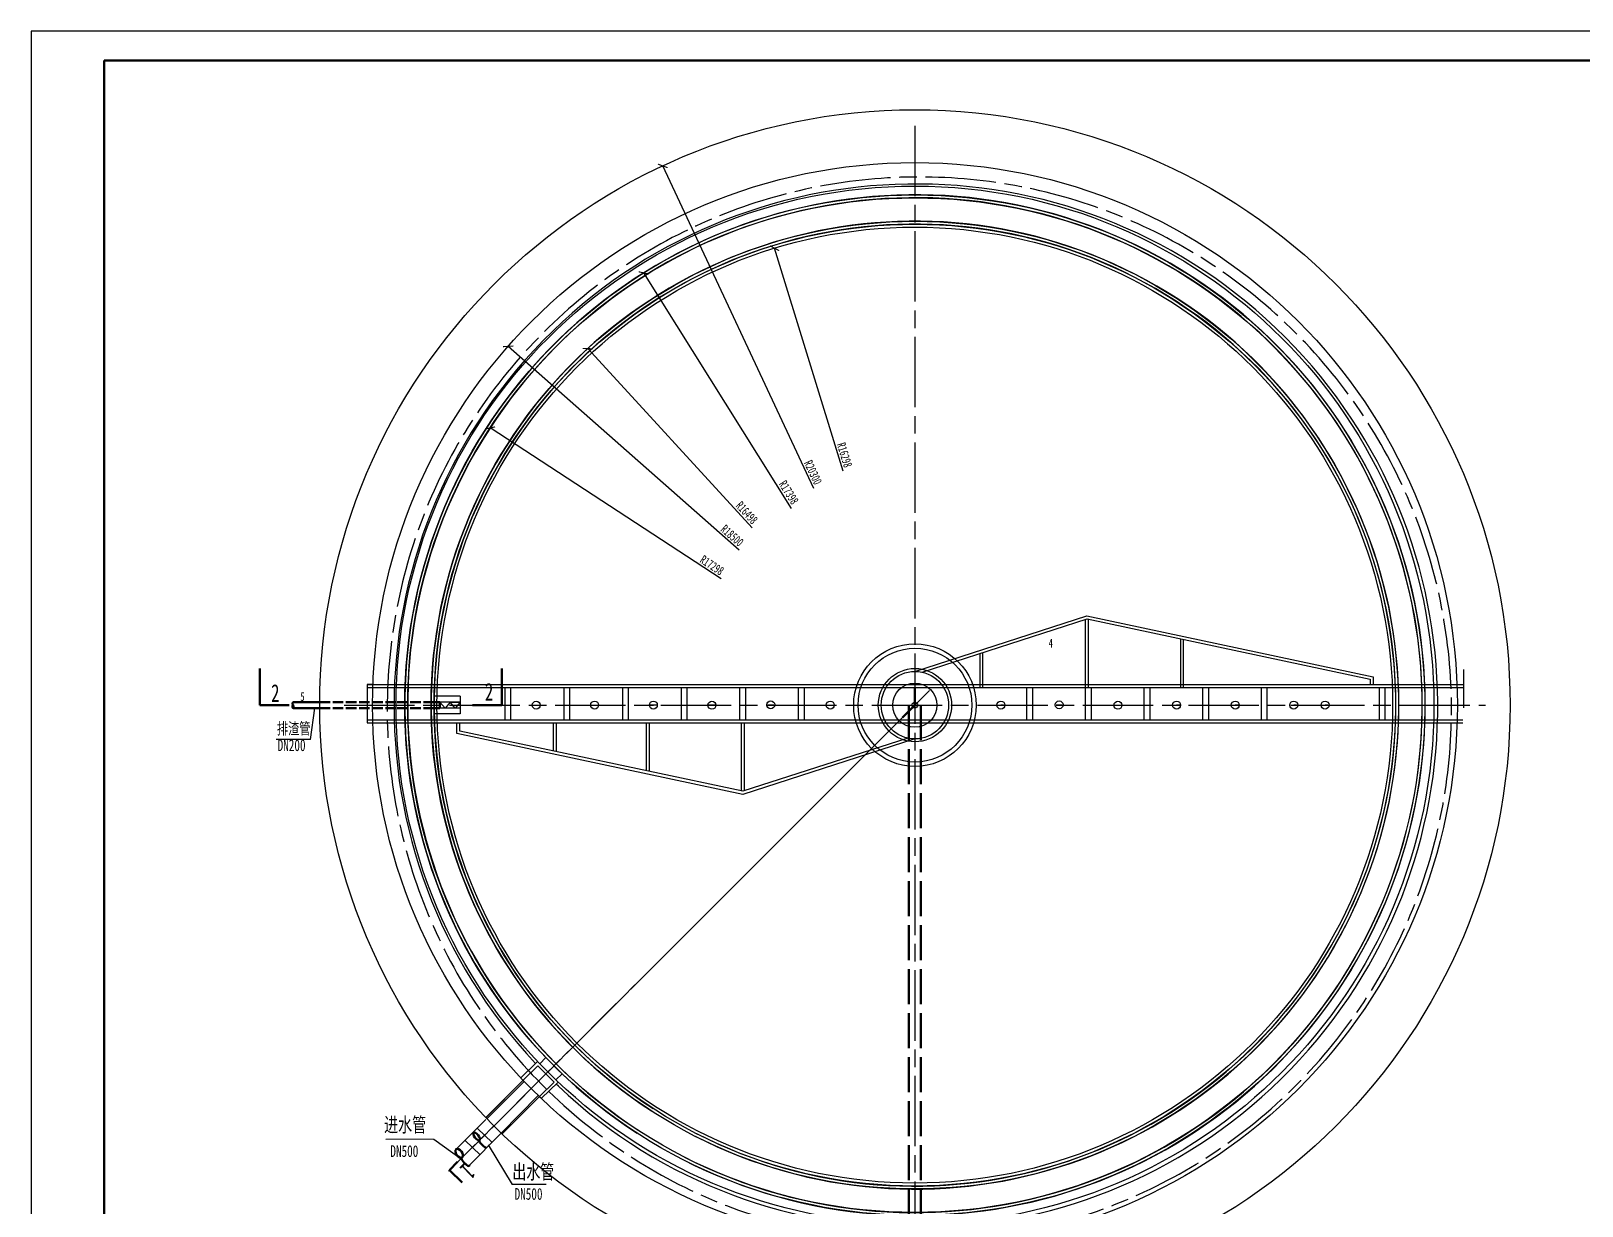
# Model space of a CAD drawing. Header units: millimetres. Extents: x -1157 to 5248, y -43968 to 1732.
# Drawn here: x 4407 to 4936, y 1234 to 1634 of the extents above; entities that cross this region are included whole.
import ezdxf

# ---------------------------------------------------------------- set-up
doc = ezdxf.new("R2010")
doc.units = ezdxf.units.MM
doc.linetypes.add('ACAD_ISO02W100', pattern=[15, 12, -3])
doc.linetypes.add('ACAD_ISO08W100', pattern=[36, 24, -3, 6, -3])
for name, color, linetype, lineweight in [('guan', 7, 'Continuous', 53), ('污泥管线', 4, 'ACAD_ISO08W100', 30), ('管道', 2, 'Continuous', 50)]:
    doc.layers.add(name, color=color, linetype=linetype, lineweight=lineweight)
for name, color, linetype in [('中心线', 7, 'ACAD_ISO08W100'), ('吸泥机', 172, 'Continuous'), ('字', 7, 'Continuous')]:
    doc.layers.add(name, color=color, linetype=linetype)
doc.styles.add('3', font='simfang.ttf', dxfattribs={"width": 0.7, "height": 3})
doc.styles.add('4', font='simfang.ttf', dxfattribs={"width": 0.7, "height": 4})
doc.styles.add('6', font='simfang.ttf', dxfattribs={"width": 0.7, "height": 6})
doc.dimstyles.new('nn ISO-25', dxfattribs={"dimtxt": 3, "dimasz": 2.5, "dimexe": 1.25, "dimexo": 0.625, "dimtad": 1, "dimdec": 0, "dimlfac": 100, "dimtxsty": '3', "dimblk": 'ARCHTICK', "dimcen": 2.5, "dimadec": 0, "dimazin": 0, "dimtfac": 1, "dimtdec": 0, "dimtmove": 0, "dimatfit": 3, "dimfxl": 1, "dimarcsym": 0})

# ---------------------------------------------------------------- blocks, each defined once
blk = doc.blocks.new('_ArchTick')
at = {"color": 0, "linetype": 'ByBlock', "const_width": 0.15}
blk.add_lwpolyline([(-0.5, -0.5), (0.5, 0.5)], dxfattribs=at)
blk = doc.blocks.new('*D43')
at = {"color": 0, "lineweight": -2, "ltscale": 0.1, "transparency": 16777216}
blk.add_line((4648.87, 1457.1), (4570, 1526.62), dxfattribs=at)
at = {"layer": 'Defpoints', "color": 0, "ltscale": 0.1, "transparency": 16777216}
for p in [(4570, 1526.62), (4708.79, 1404.29)]:
    blk.add_point(p, dxfattribs=at)
at = {"color": 0, "lineweight": -2, "ltscale": 0.1, "transparency": 16777216, "xscale": 2.5, "yscale": 2.5, "zscale": 2.5, "rotation": 138.606827029683}
blk.add_blockref('_ArchTick', (4570, 1526.62), dxfattribs=at)
at = {"color": 0, "ltscale": 0.1, "transparency": 16777216, "insert": (4646.46, 1462.09), "char_height": 3, "attachment_point": 5, "rotation": 318.6068, "style": '3'}
blk.add_mtext('R18500', dxfattribs=at)
blk = doc.blocks.new('*D44')
at = {"color": 0, "lineweight": -2, "ltscale": 0.1, "transparency": 16777216}
blk.add_line((4684.25, 1484.09), (4660.91, 1560.09), dxfattribs=at)
at = {"layer": 'Defpoints', "color": 0, "ltscale": 0.1, "transparency": 16777216}
for p in [(4660.91, 1560.09), (4708.74, 1404.29)]:
    blk.add_point(p, dxfattribs=at)
at = {"color": 0, "lineweight": -2, "ltscale": 0.1, "transparency": 16777216, "xscale": 2.5, "yscale": 2.5, "zscale": 2.5, "rotation": 107.0672174636515}
blk.add_blockref('_ArchTick', (4660.91, 1560.09), dxfattribs=at)
at = {"color": 0, "ltscale": 0.1, "transparency": 16777216, "insert": (4684.8, 1489.58), "char_height": 3, "attachment_point": 5, "rotation": 287.0672, "style": '3'}
blk.add_mtext('R16298', dxfattribs=at)
blk = doc.blocks.new('*D45')
at = {"color": 0, "lineweight": -2, "ltscale": 0.1, "transparency": 16777216}
blk.add_line((4674.25, 1478.12), (4622.76, 1588.16), dxfattribs=at)
at = {"layer": 'Defpoints', "color": 0, "ltscale": 0.1, "transparency": 16777216}
for p in [(4622.76, 1588.16), (4708.79, 1404.29)]:
    blk.add_point(p, dxfattribs=at)
at = {"color": 0, "lineweight": -2, "ltscale": 0.1, "transparency": 16777216, "xscale": 2.5, "yscale": 2.5, "zscale": 2.5, "rotation": 115.0745111603698}
blk.add_blockref('_ArchTick', (4622.76, 1588.16), dxfattribs=at)
at = {"color": 0, "ltscale": 0.1, "transparency": 16777216, "insert": (4674.02, 1483.65), "char_height": 3, "attachment_point": 5, "rotation": 295.0745, "style": '3'}
blk.add_mtext('R20300', dxfattribs=at)
blk = doc.blocks.new('*D46')
at = {"color": 0, "lineweight": -2, "ltscale": 0.1, "transparency": 16777216}
blk.add_line((4666.66, 1471.37), (4616.28, 1551.66), dxfattribs=at)
at = {"layer": 'Defpoints', "color": 0, "ltscale": 0.1, "transparency": 16777216}
for p in [(4616.28, 1551.66), (4708.74, 1404.29)]:
    blk.add_point(p, dxfattribs=at)
at = {"color": 0, "lineweight": -2, "ltscale": 0.1, "transparency": 16777216, "xscale": 2.5, "yscale": 2.5, "zscale": 2.5, "rotation": 122.1061170866736}
blk.add_blockref('_ArchTick', (4616.28, 1551.66), dxfattribs=at)
at = {"color": 0, "ltscale": 0.1, "transparency": 16777216, "insert": (4665.76, 1476.82), "char_height": 3, "attachment_point": 5, "rotation": 302.1061, "style": '3'}
blk.add_mtext('R17398', dxfattribs=at)
blk = doc.blocks.new('*D47')
at = {"color": 0, "lineweight": -2, "ltscale": 0.1, "transparency": 16777216}
blk.add_line((4653.31, 1464.71), (4597.21, 1525.85), dxfattribs=at)
at = {"layer": 'Defpoints', "color": 0, "ltscale": 0.1, "transparency": 16777216}
for p in [(4597.21, 1525.85), (4708.74, 1404.29)]:
    blk.add_point(p, dxfattribs=at)
at = {"color": 0, "lineweight": -2, "ltscale": 0.1, "transparency": 16777216, "xscale": 2.5, "yscale": 2.5, "zscale": 2.5, "rotation": 132.5352078936588}
blk.add_blockref('_ArchTick', (4597.21, 1525.85), dxfattribs=at)
at = {"color": 0, "ltscale": 0.1, "transparency": 16777216, "insert": (4651.45, 1469.91), "char_height": 3, "attachment_point": 5, "rotation": 312.5352, "style": '3'}
blk.add_mtext('R16498', dxfattribs=at)
blk = doc.blocks.new('*D48')
at = {"color": 0, "lineweight": -2, "ltscale": 0.1, "transparency": 16777216}
blk.add_line((4642.65, 1447.41), (4563.87, 1498.81), dxfattribs=at)
at = {"layer": 'Defpoints', "color": 0, "ltscale": 0.1, "transparency": 16777216}
for p in [(4563.87, 1498.81), (4708.74, 1404.29)]:
    blk.add_point(p, dxfattribs=at)
at = {"color": 0, "lineweight": -2, "ltscale": 0.1, "transparency": 16777216, "xscale": 2.5, "yscale": 2.5, "zscale": 2.5, "rotation": 146.8784304660252}
blk.add_blockref('_ArchTick', (4563.87, 1498.81), dxfattribs=at)
at = {"color": 0, "ltscale": 0.1, "transparency": 16777216, "insert": (4639.56, 1451.99), "char_height": 3, "attachment_point": 5, "rotation": 326.8784, "style": '3'}
blk.add_mtext('R17298', dxfattribs=at)

msp = doc.modelspace()

# ---------------------------------------------------------------- linework, layer by layer
at = {"lineweight": -3}
for p, q in [((5248.29514, 1634.14257), (4407.29514, 1634.14257)), ((4407.29514, 1634.14257), (4407.29514, 1030.14257))]:
    msp.add_line(p, q, dxfattribs=at)
at = {"lineweight": 50}
for p, q in [((5238.29514, 1624.14257), (4432.29514, 1624.14257)), ((4432.29514, 1040.14257), (4432.29514, 1624.14257)), ((4549.99485, 1245.73237), (4552.78341, 1248.6001)), ((4549.99485, 1245.73237), (4554.29645, 1241.54952))]:
    msp.add_line(p, q, dxfattribs=at)
at = {"ltscale": 0.1}
for p, q in [((4864.03668, 1413.13247), (4864.03668, 1411.28941)), ((4865.03668, 1413.94205), (4865.03668, 1411.28941))]:
    msp.add_line(p, q, dxfattribs=at)
at = {"lineweight": -3, "ltscale": 0.1}
for p, q in [((4553.6184, 1407.28941), (4544.81635, 1407.28941)), ((4553.6184, 1407.28941), (4553.6184, 1401.28941)), ((4502.58645, 1392.61245), (4504.08111, 1403.28941)), ((4550.20518, 1405.28914), (4546.79196, 1405.28941)), ((4553.6184, 1405.28894), (4546.79196, 1405.28934)), ((4548.49857, 1403.28941), (4546.79196, 1405.28934)), ((4553.6149, 1403.28941), (4546.79196, 1403.28941)), ((4549.61665, 1403.28941), (4546.79196, 1403.28941)), ((4550.20518, 1405.28914), (4548.49857, 1403.28941)), ((4551.91179, 1403.28941), (4550.20518, 1405.28914)), ((4550.20518, 1405.28914), (4553.6184, 1405.28894)), ((4553.6184, 1405.28894), (4551.91179, 1403.28941)), ((4553.6184, 1401.28941), (4544.79591, 1401.28941)), ((4544.68123, 1256.30024), (4554.05723, 1249.57777))]:
    msp.add_line(p, q, dxfattribs=at)
for p, q in [((4568.98603, 1399.28941), (4568.99095, 1410.28941)), ((4570.98605, 1399.28941), (4570.99096, 1410.28941)), ((4589.10977, 1399.28941), (4589.11469, 1410.28941)), ((4591.10948, 1399.28941), (4591.11438, 1410.28941)), ((4609.10871, 1399.28941), (4609.11358, 1410.28941)), ((4611.10809, 1399.28941), (4611.11294, 1410.28941)), ((4629.11033, 1399.28941), (4629.11526, 1410.28941)), ((4631.1112, 1399.28941), (4631.11617, 1410.28941)), ((4649.09093, 1399.28941), (4649.09587, 1410.28941)), ((4651.07248, 1399.28941), (4651.07691, 1410.28843)), ((4669.11244, 1399.28941), (4669.11745, 1410.28941)), ((4671.11244, 1399.28941), (4671.11745, 1410.28941)), ((4708.79313, 1404.29384), (4713.79837, 1409.22355)), ((4746.97843, 1399.28941), (4746.97843, 1410.28941)), ((4748.97843, 1399.28941), (4748.97843, 1410.28941)), ((4767.01839, 1399.28941), (4767.01897, 1410.28941)), ((4768.9982, 1399.28941), (4768.9982, 1410.28941)), ((4786.97843, 1399.28941), (4786.97843, 1410.28941)), ((4788.97843, 1399.28941), (4788.97843, 1410.28941)), ((4806.97843, 1399.28941), (4806.97843, 1410.28941)), ((4808.97843, 1399.28941), (4808.97843, 1410.28941)), ((4826.97843, 1399.28941), (4826.97843, 1410.28941)), ((4828.97843, 1399.28941), (4828.97843, 1410.28941)), ((4867.226, 1399.28941), (4867.226, 1410.28941)), ((4869.226, 1399.28941), (4869.226, 1410.28941)), ((4578.60336, 1404.28463), (4579.60333, 1404.27682)), ((4620.91417, 1404.28775), (4618.20597, 1404.30889)), ((4618.20597, 1404.30889), (4619.56007, 1404.29832)), ((4640.88949, 1404.27884), (4638.18129, 1404.29998)), ((4660.60086, 1404.29215), (4658.60092, 1404.30776)), ((4658.60092, 1404.30776), (4660.60086, 1404.29215)), ((4737.21708, 1404.28941), (4738.97843, 1404.28941)), ((4738.97843, 1404.28941), (4738.09776, 1404.28941)), ((4756.97843, 1404.28941), (4758.97843, 1404.28941)), ((4758.97843, 1404.28941), (4756.97843, 1404.28941)), ((4756.97843, 1404.28941), (4757.97843, 1404.28941)), ((4776.68618, 1404.28941), (4779.39446, 1404.28941)), ((4796.68618, 1404.28941), (4799.39446, 1404.28941)), ((4799.39446, 1404.28941), (4798.04032, 1404.28941)), ((4816.68618, 1404.28941), (4819.39446, 1404.28941)), ((4819.39446, 1404.28941), (4818.04032, 1404.28941)), ((4836.97843, 1404.28941), (4838.97843, 1404.28941)), ((4838.97843, 1404.28941), (4837.97843, 1404.28941)), ((4847.66575, 1404.28941), (4849.66575, 1404.28941)), ((4849.66575, 1404.28941), (4848.66575, 1404.28941)), ((4574.34929, 1277.15942), (4580.07149, 1282.79528)), ((4575.15, 1276.36115), (4580.15523, 1281.29087)), ((4580.12523, 1281.26051), (4585.69835, 1275.74079)), ((4580.69311, 1270.81108), (4585.69835, 1275.74079)), ((4581.34747, 1270.12774), (4587.14221, 1275.71617)), ((4587.15713, 1274.329), (4586.43175, 1275.03101)), ((4580.70225, 1270.78312), (4581.07703, 1270.45215)), ((4571.53062, 1240.81635), (4563.32049, 1254.39053))]:
    msp.add_line(p, q)
at = {"lineweight": -3}
for radius in [203, 185, 177, 177]:
    msp.add_circle((4708.78891, 1404.28941), radius, dxfattribs=at)
at = {"ltscale": 0.1}
for radius in [173.97557, 163.97556]:
    msp.add_circle((4708.74402, 1404.28941), radius, dxfattribs=at)
at = {"lineweight": -3, "ltscale": 0.1}
for centre, radius in [((4708.74402, 1404.28941), 172.97556), ((4708.74402, 1404.28941), 164.97556), ((4708.74402, 1404.28941), 162.97556), ((4708.78891, 1404.28941), 12.5), ((4708.74402, 1404.28941), 7.5)]:
    msp.add_circle(centre, radius, dxfattribs=at)
for centre, radius in [((4579.60333, 1404.27682), 1.35414), ((4599.54083, 1404.30254), 1.35414), ((4619.56007, 1404.29832), 1.35414), ((4639.53521, 1404.26582), 1.35435), ((4659.60165, 1404.39653), 1.35414), ((4679.91654, 1404.28941), 1.35414), ((4738.09776, 1404.28941), 1.35414), ((4757.97843, 1404.38598), 1.35414), ((4778.04032, 1404.26582), 1.35435), ((4798.04032, 1404.28941), 1.35414), ((4818.04032, 1404.28941), 1.35414), ((4837.97843, 1404.28941), 1.35414), ((4848.66575, 1404.28941), 1.35414)]:
    msp.add_circle(centre, radius)
at = {"linetype": 'ByBlock', "lineweight": -3}
msp.add_arc((4709.11029, 1403.98534), 177.99815, 226.7535979, 223.2108733, dxfattribs=at)
at = {"lineweight": -3}
for radius, start, end in [(174, 242.9520649, 237.022269), (173, 242.9691458, 237.0050428), (165, 242.9691458, 237.0050428), (164, 242.9691458, 237.0050428)]:
    msp.add_arc((4708.78891, 1404.28941), radius, start, end, dxfattribs=at)
at = {"layer": 'guan', "lineweight": 50, "ltscale": 0.1}
for p, q in [((4485.39117, 1416.81422), (4485.39117, 1404.28941)), ((4567.8863, 1416.76055), (4567.8863, 1404.26055)), ((4708.74402, 1404.28941), (4708.74402, 1410.28941)), ((4495.39117, 1404.28941), (4485.39117, 1404.28941)), ((4557.88624, 1404.28941), (4567.88624, 1404.28941)), ((4708.74402, 1404.28941), (4704.49993, 1400.04823))]:
    msp.add_line(p, q, dxfattribs=at)
at = {"layer": 'guan', "lineweight": -3, "ltscale": 0.1}
for p, q in [((4502.58645, 1392.61245), (4490.89625, 1392.61245)), ((4544.62306, 1256.29043), (4528.32767, 1256.19964)), ((4583.02823, 1240.7873), (4571.33803, 1240.7873))]:
    msp.add_line(p, q, dxfattribs=at)
at = {"layer": '中心线', "lineweight": -3}
for p, q in [((4708.74402, 1601.87241), (4708.74402, 1201.05406)), ((4514.06956, 1404.28941), (4903.41849, 1404.28941))]:
    msp.add_line(p, q, dxfattribs=at)
at = {"layer": '中心线'}
for p, q in [((4708.74402, 1404.28941), (4549.68891, 1245.34333)), ((4711.5739, 1407.11638), (4552.51879, 1248.1703))]:
    msp.add_line(p, q, dxfattribs=at)
at = {"layer": '中心线', "lineweight": -3}
msp.add_arc((4710.28916, 1402.86315), 181.50919, 225.867102, 225.5566408, dxfattribs=at)
at = {"layer": '吸泥机'}
for p, q in [((4708.78891, 1415.78941), (4767.46611, 1434.70619)), ((4711.23303, 1415.52668), (4767.51897, 1433.67255)), ((4767.46611, 1434.70619), (4865.03668, 1413.94205)), ((4767.51897, 1433.67255), (4864.03668, 1413.13247)), ((4767.01897, 1410.28941), (4767.01897, 1433.51135)), ((4768.01897, 1410.28941), (4768.01897, 1433.56614)), ((4799.42563, 1410.28941), (4799.42563, 1426.88244)), ((4800.42563, 1410.28941), (4800.42563, 1426.66963)), ((4730.99252, 1410.28941), (4730.99252, 1421.89689)), ((4731.99252, 1410.28941), (4731.99252, 1422.21927)), ((4521.92139, 1411.28941), (4895.65643, 1411.28941)), ((4521.92139, 1410.28941), (4895.65643, 1410.28941)), ((4521.92139, 1399.28941), (4895.65643, 1399.28941)), ((4521.92139, 1398.28941), (4895.65643, 1398.28941)), ((4552.54115, 1394.63677), (4552.54115, 1398.28941)), ((4553.54115, 1395.44635), (4553.54115, 1398.28941)), ((4585.36743, 1398.28941), (4585.36743, 1388.67336)), ((4586.36743, 1398.28941), (4586.36743, 1388.46054)), ((4617.1522, 1398.28941), (4617.1522, 1381.90919)), ((4618.1522, 1398.28941), (4618.1522, 1381.69638)), ((4649.55886, 1398.28941), (4649.55886, 1375.01268)), ((4650.55886, 1398.28941), (4650.55886, 1375.06747)), ((4650.11172, 1373.87263), (4552.54115, 1394.63677)), ((4650.05886, 1374.90628), (4553.54115, 1395.44635)), ((4706.34479, 1393.05214), (4650.05886, 1374.90628)), ((4708.78891, 1392.78941), (4650.11172, 1373.87263))]:
    msp.add_line(p, q, dxfattribs=at)
at = {"layer": '吸泥机', "lineweight": -3, "ltscale": 0.1}
for p, q in [((4895.89084, 1416.39047), (4895.89084, 1403.39047)), ((4523.92139, 1411.28941), (4521.92139, 1411.28941)), ((4521.92139, 1411.28941), (4521.92139, 1398.28941))]:
    msp.add_line(p, q, dxfattribs=at)
for radius in [20.9, 19.4, 11.5]:
    msp.add_circle((4708.78891, 1404.28941), radius, dxfattribs=at)
at = {"layer": '污泥管线'}
for p, q in [((4582.93915, 1284.13186), (4580.81481, 1282.01255)), ((4575.15, 1276.36115), (4562.36755, 1263.60897)), ((4575.51118, 1276.7069), (4562.37484, 1263.60167)), ((4575.49958, 1276.00367), (4562.72221, 1263.27313)), ((4580.31027, 1271.13377), (4567.6531, 1258.34554)), ((4580.6864, 1270.80433), (4567.98863, 1258.05577)), ((4562.42841, 1262.98041), (4552.25104, 1252.84034)), ((4559.5495, 1259.93924), (4564.60462, 1255.11694)), ((4555.41808, 1255.79689), (4560.4732, 1250.97459))]:
    msp.add_line(p, q, dxfattribs=at)
at = {"layer": '污泥管线', "linetype": 'ByBlock'}
for p, q in [((4588.45717, 1278.60619), (4586.33968, 1276.48023)), ((4567.6645, 1258.36297), (4556.50279, 1247.07977))]:
    msp.add_line(p, q, dxfattribs=at)
at = {"layer": '管道', "ltscale": 0.1}
for p, q in [((4505.79138, 1405.28941), (4496.67811, 1405.28941)), ((4505.79138, 1403.28941), (4496.67811, 1403.28941)), ((4546.79196, 1405.28941), (4544.79196, 1405.28941)), ((4546.79196, 1403.28941), (4544.79196, 1403.28941)), ((4546.79196, 1405.28941), (4546.79196, 1403.28941))]:
    msp.add_line(p, q, dxfattribs=at)
at = {"layer": '管道', "linetype": 'ACAD_ISO02W100', "ltscale": 0.3}
for p, q in [((4531.79174, 1405.28941), (4505.79138, 1405.28941)), ((4531.79174, 1403.28941), (4505.79138, 1403.28941)), ((4544.77151, 1405.28941), (4531.79174, 1405.28941)), ((4544.77151, 1403.28941), (4531.79174, 1403.28941))]:
    msp.add_line(p, q, dxfattribs=at)
at = {"layer": '管道', "linetype": 'ACAD_ISO02W100'}
for p, q in [((4706.74402, 1404.28941), (4706.74402, 1219.29236)), ((4710.74402, 1404.28941), (4710.74402, 1219.29188))]:
    msp.add_line(p, q, dxfattribs=at)
at = {"layer": '管道', "lineweight": -3, "ltscale": 0.1}
msp.add_circle((4708.74402, 1404.28941), 1, dxfattribs=at)
at = {"layer": '管道'}
msp.add_ellipse((4496.67811, 1404.78941), major_axis=(0, 0.5), ratio=0.39767259, start_param=0, end_param=3.141592654, dxfattribs=at)
msp.add_ellipse((4496.67811, 1403.78941), major_axis=(0, 0.5), ratio=0.39767259, dxfattribs=at)
at = {"layer": '管道', "ltscale": 0.1}
for centre, major_axis, ratio in [((4559.24924, 1257.27606), (1.01347, -1.34229), 0.389711169), ((4553.31799, 1251.46695), (1.04188, -1.37993), 0.559082305)]:
    msp.add_ellipse(centre, major_axis=major_axis, ratio=ratio, dxfattribs=at)
at = {"layer": '管道', "ltscale": 0.1, "extrusion": (0, 0, -1)}
for centre, major_axis, ratio, start_param, end_param in [((4561.86262, 1254.58936), (-1.60484, 1.29746), 0.33218258, 3.976196622, 6.485305867), ((4555.44373, 1248.60061), (-1.30983, 1.4238), 0.255319253, 2.78363045, 6.641147511)]:
    msp.add_ellipse(centre, major_axis=major_axis, ratio=ratio, start_param=start_param, end_param=end_param, dxfattribs=at)

# ---------------------------------------------------------------- texts
at = {"style": '4', "width": 0.7}
for s, p in [('DN200', (4491.40998, 1388.62122)), ('DN500', (4529.86688, 1250.22154)), ('DN500', (4572.22463, 1235.61747))]:
    msp.add_text(s, height=4, dxfattribs=at).set_placement(p)
at = {"layer": 'guan', "char_height": 6, "attachment_point": 3, "style": '6'}
for insert, width in [((4492.03275, 1411.41168), 27.0623578), ((4564.96435, 1411.83014), 22.0623578)]:
    msp.add_mtext('2', dxfattribs=dict(at, insert=insert, width=width))
at = {"layer": 'guan', "insert": (4557.32091, 1242.12375), "char_height": 6, "width": 29.5839419, "attachment_point": 3, "rotation": 223.4610515, "style": '6'}
msp.add_mtext('1', dxfattribs=at)
at = {"layer": '字', "ltscale": 100, "width": 80.9030303, "attachment_point": 1}
for s, insert, char_height, style in [('    4', (4748.67993, 1426.92818), 3, '3'), ('    5', (4493.44556, 1408.73143), 3, '3'), ('排渣管', (4491.14876, 1398.30634), 4, '4'), ('{\\fFangSong_GB2312|b0|i0|c134|p49;进水管}', (4527.7295, 1263.69828), 5, '4'), ('{\\fFangSong_GB2312|b0|i0|c134|p49;出水管}', (4571.45932, 1247.69306), 5, '4')]:
    msp.add_mtext(s, dxfattribs=dict(at, insert=insert, char_height=char_height, style=style))

# ---------------------------------------------------------------- dimensions: what is measured, and where the dimension line sits
at = {"ltscale": 0.1}
for center, mpoint, picture, middle in [((4708.78891, 1404.28941), (4622.75822, 1588.15817), '*D45', (4672.08099, 1482.74327)), ((4708.74402, 1404.28941), (4660.91177, 1560.08771), '*D44', (4682.75024, 1488.95585)), ((4708.74402, 1404.28941), (4616.27792, 1551.65806), '*D46', (4663.94915, 1475.68162)), ((4708.78891, 1404.28941), (4570.00379, 1526.61557), '*D43', (4645.03988, 1460.47825)), ((4708.74402, 1404.28941), (4597.21343, 1525.85364), '*D47', (4649.86734, 1468.46282)), ((4708.74402, 1404.28941), (4563.87473, 1498.80625), '*D48', (4638.38494, 1450.19367))]:
    dim = msp.add_radius_dim(center=center, mpoint=mpoint, dimstyle='nn ISO-25', dxfattribs=at)
    dim.commit()
    dim.dimension.update_dxf_attribs({"geometry": picture, "text_midpoint": middle, "dimtype": 164})

doc.saveas('drawing.dxf')
